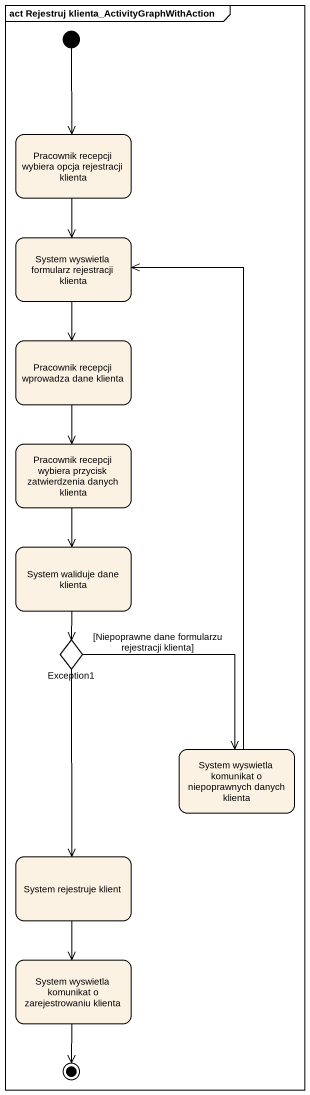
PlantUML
@startuml
mainframe act Rejestruj klienta_ActivityGraphWithAction
hide empty description
state "Pracownik recepcji wybiera opcja rejestracji klienta" as Pracownik_recepcji_wybiera
state "System wyswietla formularz rejestracji klienta" as System_wyswietla_formularz
state "Pracownik recepcji wprowadza dane klienta" as Pracownik_recepcji
state "Pracownik recepcji wybiera przycisk zatwierdzenia danych klienta" as Pracownik_recepcji_wybiera_2
state "System waliduje dane klienta" as System_waliduje_dane_klienta
state Exception1 <<choice>>
state "System wyswietla komunikat o niepoprawnych danych klienta" as System_wyswietla_komunikat
state "System rejestruje klient" as System_rejestruje_klient
state "System wyswietla komunikat o zarejestrowaniu klienta" as System_wyswietla_komunikat_2
[*] --> Pracownik_recepcji_wybiera
Pracownik_recepcji_wybiera --> System_wyswietla_formularz
System_wyswietla_formularz --> Pracownik_recepcji
Pracownik_recepcji --> Pracownik_recepcji_wybiera_2
Pracownik_recepcji_wybiera_2 --> System_waliduje_dane_klienta
System_waliduje_dane_klienta --> Exception1
Exception1 --> System_wyswietla_komunikat : [Niepoprawne dane formularzu rejestracji klienta]
Exception1 --> System_rejestruje_klient
System_wyswietla_komunikat -up-> System_wyswietla_formularz
System_rejestruje_klient --> System_wyswietla_komunikat_2
System_wyswietla_komunikat_2 --> [*]
@enduml
